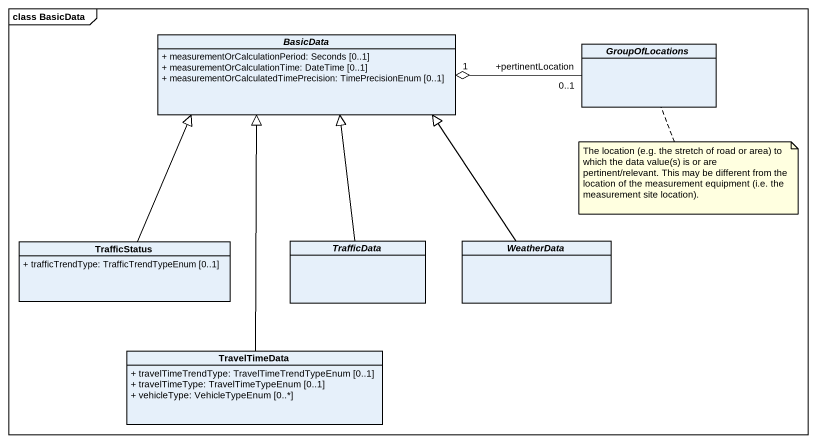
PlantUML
@startuml
mainframe class BasicData
hide circle
hide empty members
skinparam classAttributeIconSize 0
abstract class BasicData {
  + measurementOrCalculationPeriod: Seconds [0..1]
  + measurementOrCalculationTime: DateTime [0..1]
  + measurementOrCalculatedTimePrecision: TimePrecisionEnum [0..1]
}
abstract class GroupOfLocations
class TrafficStatus {
  + trafficTrendType: TrafficTrendTypeEnum [0..1]
}
abstract class TrafficData
abstract class WeatherData
class TravelTimeData {
  + travelTimeTrendType: TravelTimeTrendTypeEnum [0..1]
  + travelTimeType: TravelTimeTypeEnum [0..1]
  + vehicleType: VehicleTypeEnum [0..*]
}
GroupOfLocations "+pertinentLocation\n0..1" -left-o "1" BasicData
TrafficStatus -up-|> BasicData
TrafficData -up-|> BasicData
WeatherData -up-|> BasicData
TravelTimeData -up-|> BasicData
note bottom of GroupOfLocations : The location (e.g. the stretch of road or area) to which the data value(s) is or are pertinent/relevant. This may be different from the location of the measurement equipment (i.e. the measurement site location).
@enduml
